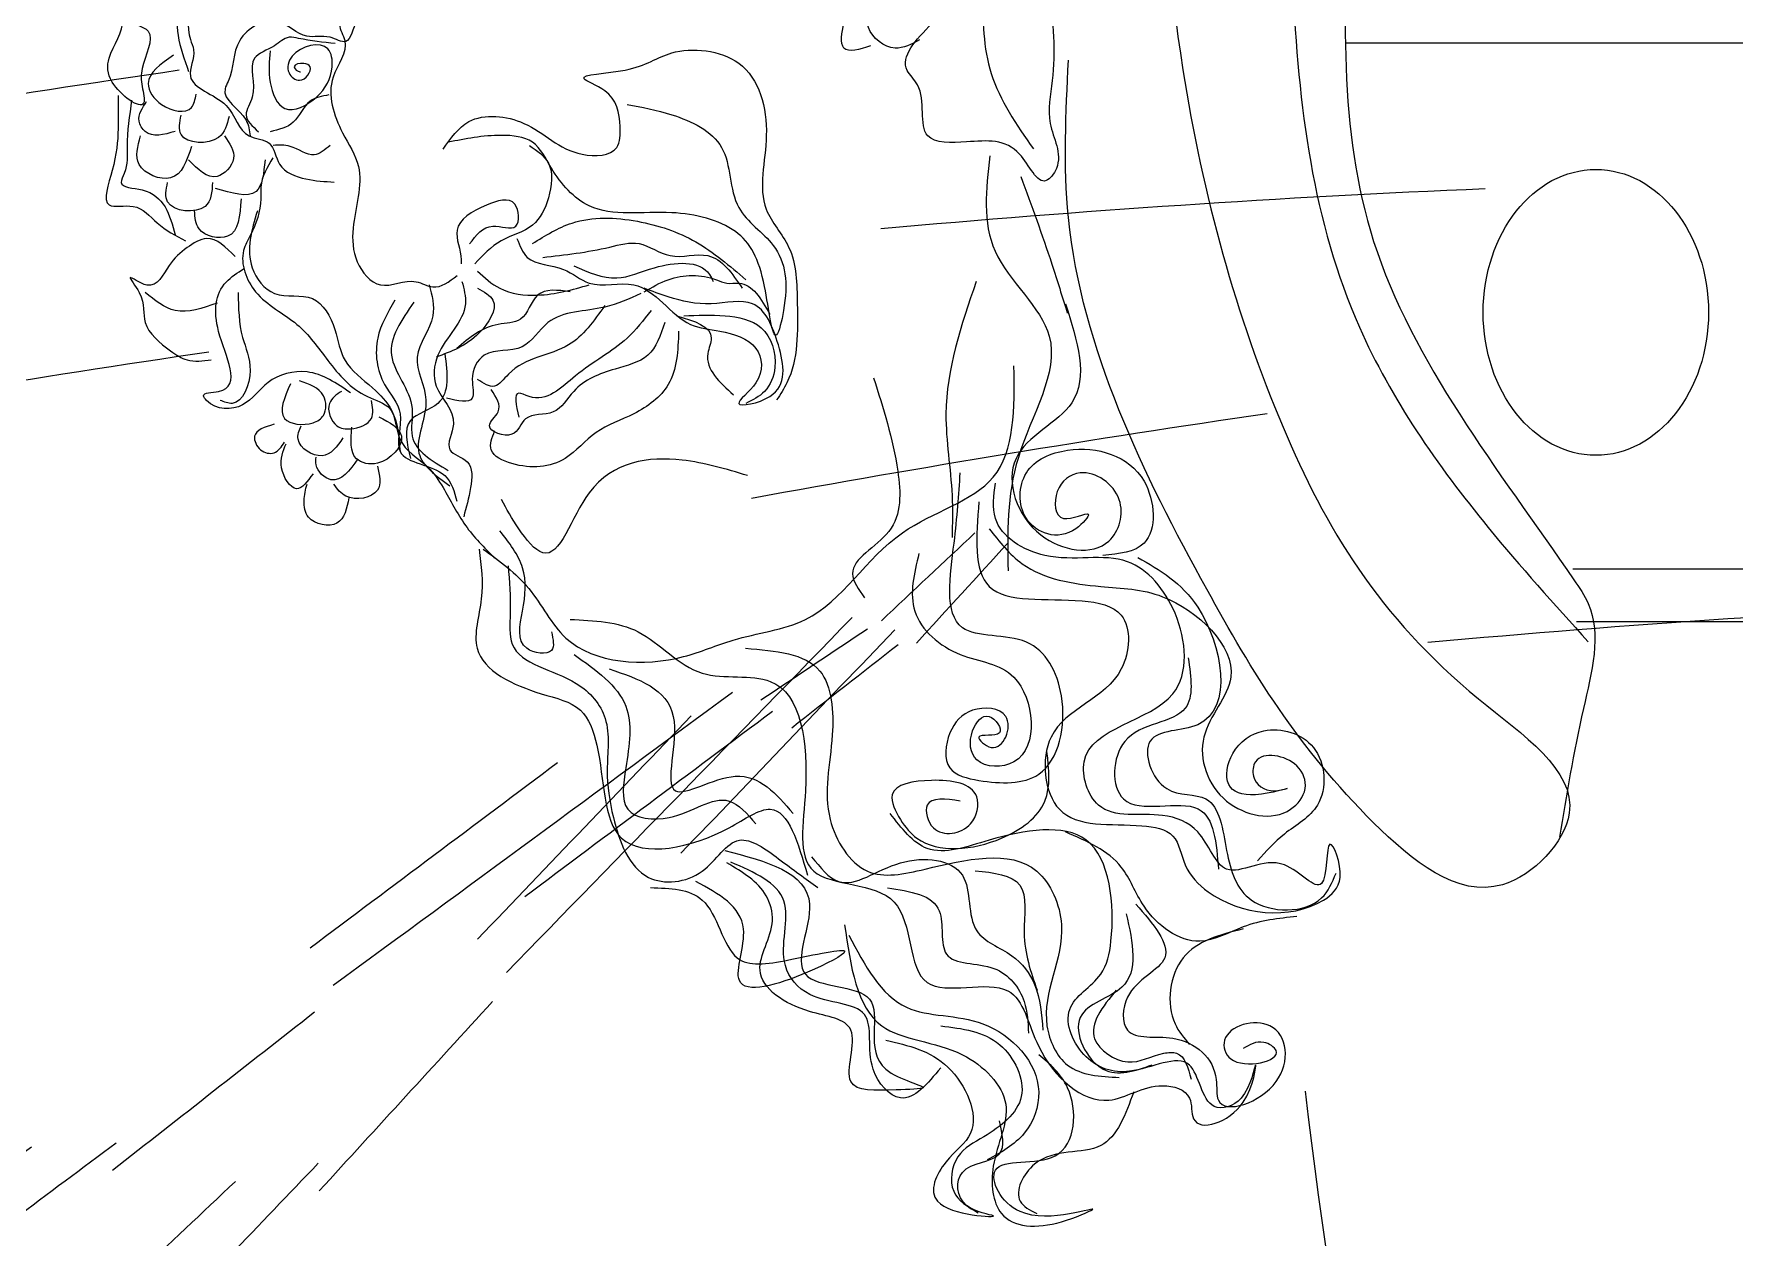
# Model space of a CAD drawing. Extents: x 3172 to 33391, y 13916 to 34175.
# Drawn here: x 26815.2 to 27154.7, y 25473.8 to 25714.1 of the extents above; entities that cross this region are included whole.
import ezdxf

# ---------------------------------------------------------------- set-up
doc = ezdxf.new("R2010")
doc.units = 0
doc.layers.get('0').update_dxf_attribs({"linetype": 'CONTINUOUS'})

# ---------------------------------------------------------------- blocks, each defined once
blk = doc.blocks.new('A$C32E301E7')
at = {"color": 4}
for points in [[(614.67, 2326.11), (579.45, 2347.23), (543.52, 2367.33), (506.79, 2386.32)], [(492.57, 2257.72), (457.35, 2278.85), (421.42, 2298.95), (384.69, 2317.94)], [(840.35, 2247.06), (811.01, 2269.42), (781.29, 2291.2), (751.07, 2312.22)], [(623.55, 2241.96), (594.21, 2264.32), (564.49, 2286.1), (534.26, 2307.12)], [(819.65, 2172.45), (790.32, 2194.81), (760.59, 2216.59), (730.37, 2237.62)]]:
    blk.add_open_spline(points, degree=3, dxfattribs=at)
blk = doc.blocks.new('A$C1E5E7F32')
at = {"rotation": 38.48379099373999}
blk.add_blockref('A$C32E301E7', (-1546.99, -1286.46), dxfattribs=at)
blk = doc.blocks.new('A$C5C8C3E81')
at = {"color": 4}
for points in [[(1757.5, 275.83), (1742.54, 300.46), (1727.55, 325.06), (1712.53, 349.64)], [(1748.37, 252.21), (1732.36, 274.74), (1716.35, 297.26), (1700.34, 319.79)], [(1786.39, 187.86), (1769.39, 210.31), (1752.38, 232.75), (1735.38, 255.2)], [(1876.7, 102.47), (1857.27, 129.77), (1837.85, 157.07), (1818.42, 184.38)], [(1888.14, 49.12), (1857.72, 92.99), (1827.32, 136.87), (1796.94, 180.79)], [(1873.47, 39.51), (1854.04, 66.82), (1834.62, 94.12), (1815.2, 121.43)], [(1901.39, 7.25), (1894.43, 18.8), (1887.47, 30.34), (1880.5, 41.89)], [(1889.62, 0), (1880.65, 11.83), (1871.68, 23.65), (1862.72, 35.48)]]:
    blk.add_open_spline(points, degree=3, dxfattribs=at)
blk = doc.blocks.new('A$C5F8D38F5')
blk.add_blockref('A$C5C8C3E81', (0, 0))
blk = doc.blocks.new('A$C7D4C0E95')
at = {"xscale": 0.7, "zscale": 0.7, "rotation": 347.9128368041152}
blk.add_blockref('A$C5F8D38F5', (-455.99, 276.98), dxfattribs=at)
blk = doc.blocks.new('A$C351D478B')
at = {"rotation": 86.79571953716956}
blk.add_blockref('A$C7D4C0E95', (2622.77, -134.5), dxfattribs=at)

msp = doc.modelspace()

# ---------------------------------------------------------------- linework, layer by layer
at = {"color": 7}
for p, q in [((27391.07399, 25712.28332), (27076.91606, 25712.28332)), ((27436.57119, 25607.28332), (27122.30869, 25607.28332)), ((27446.25146, 25596.78332), (27123.05273, 25596.78332))]:
    msp.add_line(p, q, dxfattribs=at)
msp.add_ellipse((27126.89418, 25658.55176), major_axis=(0, 28.52456), ratio=0.788234916, dxfattribs=at)
msp.add_ellipse((27594.09335, 25659.78332), major_axis=(0, 846.432), ratio=0.631403545, start_param=1.756919457, end_param=2.544548258, dxfattribs=at)
for points, knots in [([(27106.34846, 25871.45352), (27105.53229, 25864.339), (27103.22653, 25844.23969), (27127.31209, 25810.27009), (27080.33059, 25794.17493), (27077.29878, 25737.02513), (27074.36683, 25668.67427), (27108.59641, 25625.64002), (27128.66085, 25596.2184), (27123.4926, 25577.29676), (27121.03515, 25562.2163), (27119.67142, 25553.84757)], [0, 0, 0, 0, 0.0433949787, 0.1225958144, 0.1713113597, 0.2787145591, 0.4224171113, 0.578089436, 0.5890931272, 0.6306442919, 0.6824536542, 0.6824536542, 0.6824536542, 0.6824536542]), ([(27067.33122, 25851.48428), (27061.02208, 25838.67955), (27039.05202, 25794.0902), (27038.79951, 25716.80453), (27061.2424, 25635.62124), (27087.93438, 25590.14085), (27129.99261, 25562.63836), (27105.36924, 25536.51431), (27071.91057, 25564.29491), (27045.76085, 25607.68207), (27019.3145, 25661.34653), (27021.13547, 25698.34248), (27021.65251, 25708.84688)], [0, 0, 0, 0, 0.084493297, 0.294227425, 0.441183274, 0.573693018, 0.631463876, 0.670190231, 0.726764396, 0.840405963, 0.997428383, 1.05969074, 1.05969074, 1.05969074, 1.05969074]), ([(27108.25174, 25848.63153), (27110.60338, 25841.24595), (27115.50657, 25825.847), (27094.19032, 25809.84907), (27065.98625, 25782.92484), (27064.70141, 25722.31258), (27072.38384, 25660.86994), (27101.24125, 25619.47946), (27118.61082, 25600.30794), (27125.38126, 25592.83512)], [0, 0, 0, 0, 0.0418929641, 0.087346904, 0.1394136931, 0.2752748108, 0.4136680268, 0.5078937491, 0.5680825156, 0.5680825156, 0.5680825156, 0.5680825156]), ([(26900.79528, 25787.86606), (26898.33178, 25785.11896), (26892.06035, 25778.12557), (26877.39842, 25771.54916), (26863.1787, 25766.2225), (26851.5252, 25756.89721), (26853.00293, 25746.33663), (26846.23884, 25738.1141), (26851.44438, 25727.82468), (26841.70117, 25719.13607), (26844.38174, 25711.45311), (26846.07612, 25706.59671)], [0, 0, 0, 0, 0.0218062461, 0.0555130286, 0.0929266455, 0.1151558807, 0.1356238813, 0.1499520357, 0.1736725012, 0.1896381259, 0.2170689896, 0.2170689896, 0.2170689896, 0.2170689896]), ([(26844.28204, 25734.68244), (26843.84724, 25733.01294), (26843.2062, 25730.55153), (26847.15281, 25725.84758), (26840.29648, 25728.67077), (26836.34122, 25725.88565), (26839.90245, 25721.14851), (26833.23113, 25723.94794), (26832.19146, 25716.16558), (26840.66745, 25715.48651), (26836.45737, 25708.18067), (26836.61477, 25703.9695), (26838.2318, 25697.61907), (26829.84304, 25703.75243), (26829.74431, 25710.40417), (26834.28805, 25715.91117), (26831.32405, 25721.08671), (26832.93382, 25725.05533), (26836.16873, 25725.10127), (26836.39361, 25728.53755), (26837.57813, 25730.31182), (26838.30181, 25731.39581)], [0, 0, 0, 0, 0.0100780408, 0.0148584563, 0.0267240015, 0.0321919838, 0.0389515985, 0.0460709256, 0.0558485024, 0.0665414578, 0.0815509037, 0.0886648145, 0.0952128346, 0.110182974, 0.1197421147, 0.1360542475, 0.145123007, 0.1525523942, 0.1563043234, 0.1613699074, 0.169324713, 0.169324713, 0.169324713, 0.169324713]), ([(26856.2819, 25734.79483), (26858.01724, 25732.82879), (26861.526, 25728.85359), (26868.37809, 25720.85095), (26862.37011, 25717.89923), (26857.72453, 25721.80166), (26854.72694, 25725.20626), (26850.50989, 25726.245), (26849.85233, 25722.52401), (26845.91625, 25719.90392), (26845.61493, 25714.54482), (26847.72476, 25710.04766), (26844.32429, 25703.61928), (26854.87942, 25701.49292), (26856.23541, 25693.19007), (26863.09224, 25693.11547), (26863.63591, 25686.99487), (26869.45914, 25684.88344), (26873.2778, 25684.66205), (26875.13644, 25684.55429)], [0, 0, 0, 0, 0.01766668, 0.0357209177, 0.0394381688, 0.0528216759, 0.0652881951, 0.0686393523, 0.0749807006, 0.0820560738, 0.0966880341, 0.1010246733, 0.1114829882, 0.129785481, 0.1449086025, 0.1533243934, 0.1626132806, 0.1745211986, 0.1858131039, 0.1858131039, 0.1858131039, 0.1858131039]), ([(27018.01486, 25722.29886), (27018.55814, 25716.47153), (27019.36696, 25707.79582), (27016.8075, 25696.03157), (27021.1447, 25689.30127), (27016.03244, 25682.55679), (27011.58555, 25693.52043), (27002.90375, 25692.55557), (26990.54426, 25692.08566), (26993.81646, 25702.48847), (26987.02653, 25708.50648), (26991.22632, 25712.89528), (26994.38021, 25716.1911)], [0, 0, 0, 0, 0.0347493085, 0.0517345614, 0.0696732052, 0.0759851092, 0.0908439178, 0.1124170838, 0.1279689804, 0.1485671941, 0.1555188437, 0.1764811159, 0.1764811159, 0.1764811159, 0.1764811159]), ([(27004.43441, 25722.4372), (27004.53486, 25716.86509), (27004.74127, 25705.41487), (27011.29748, 25696.00411), (27014.66319, 25691.17297)], [0, 0, 0, 0, 0.03240753616, 0.06659480478, 0.06659480478, 0.06659480478, 0.06659480478]), ([(26878.90735, 25720.35067), (26877.48026, 25718.93959), (26875.13969, 25716.62527), (26878.66478, 25711.38072), (26872.8028, 25704.51196), (26875.85813, 25695.30313), (26881.77905, 25686.44809), (26878.47708, 25677.16294), (26878.90615, 25668.68207), (26884.21146, 25662.17545), (26890.37683, 25665.88941), (26895.43341, 25662.64605), (26898.0617, 25664.69019), (26899.64735, 25665.92343)], [0, 0, 0, 0, 0.0102605122, 0.0168282477, 0.0320675392, 0.0543966139, 0.0690775323, 0.0936710571, 0.1070657957, 0.1199933232, 0.1341807473, 0.1411480856, 0.1517439897, 0.1517439897, 0.1517439897, 0.1517439897]), ([(26982.15539, 25711.71208), (26979.94238, 25711.02903), (26975.69414, 25709.7178), (26976.5656, 25715.65421), (26977.38882, 25717.86956), (26977.67296, 25718.63421)], [0, 0, 0, 0, 0.01054175935, 0.02023661722, 0.02534664686, 0.02534664686, 0.02534664686, 0.02534664686]), ([(26884.77321, 25717.62931), (26882.79734, 25717.78157), (26879.05295, 25718.07009), (26878.36819, 25711.25167), (26873.74653, 25714.24219), (26868.90196, 25712.63082), (26863.70429, 25718.71139), (26854.39317, 25713.33073), (26855.27784, 25706.7617), (26852.09765, 25701.32932), (26857.74895, 25698.42755), (26858.2316, 25694.8436), (26858.37685, 25693.76506)], [0, 0, 0, 0, 0.0101898248, 0.0193103284, 0.025762855, 0.0349169002, 0.0479272805, 0.0646549031, 0.081486432, 0.0846500006, 0.0996291111, 0.1060773787, 0.1060773787, 0.1060773787, 0.1060773787]), ([(26991.93525, 25712.93363), (26990.33532, 25712.06212), (26986.66129, 25710.06081), (26981.78408, 25713.81879), (26981.42543, 25716.72391), (26981.34041, 25717.41265)], [0, 0, 0, 0, 0.01022627483, 0.02348323316, 0.0276028777, 0.0276028777, 0.0276028777, 0.0276028777]), ([(26875.34593, 25712.18659), (26872.93799, 25712.44616), (26869.91332, 25712.77221), (26865.55728, 25713.79293), (26863.041, 25711.21457), (26857.01625, 25709.47938), (26860.32828, 25702.6072), (26856.47089, 25697.72837), (26858.81818, 25695.67987), (26860.0528, 25694.6024)], [0, 0, 0, 0, 0.01469574091, 0.01845970933, 0.02516083909, 0.03449971216, 0.04989007209, 0.05737850433, 0.06568774726, 0.06568774726, 0.06568774726, 0.06568774726]), ([(26862.35725, 25710.72124), (26862.15561, 25708.71367), (26861.76135, 25704.78833), (26864.72547, 25697.20298), (26872.41253, 25701.29111), (26875.12187, 25706.18186), (26874.30995, 25713.2092), (26866.6722, 25711.39306), (26865.34925, 25706.43097), (26868.07899, 25704.32428), (26869.98979, 25705.65681), (26870.74054, 25707.69612), (26868.96664, 25708.43209), (26866.60965, 25708.0088), (26867.67238, 25706.69653), (26868.22028, 25706.57977), (26868.4326, 25706.53453)], [0, 0, 0, 0, 0.0124604501, 0.0243636266, 0.0376441953, 0.0512073569, 0.0584613956, 0.0728899532, 0.0796515108, 0.0847240754, 0.0886446116, 0.0920698122, 0.0948577458, 0.0988007871, 0.1008780974, 0.1021924507, 0.1021924507, 0.1021924507, 0.1021924507]), ([(26843.08599, 25709.88334), (26840.55321, 25708.14641), (26836.3672, 25705.27574), (26840.33231, 25699.15434), (26846.85084, 25697.84805), (26847.39634, 25701.07933), (26847.57118, 25702.11495)], [0, 0, 0, 0, 0.01511927536, 0.02498806579, 0.03691271105, 0.04253718353, 0.04253718353, 0.04253718353, 0.04253718353]), ([(26896.8561, 25691.12898), (26898.36565, 25693.29629), (26902.07972, 25698.6287), (26914.85006, 25697.22274), (26921.3052, 25689.28358), (26932.16633, 25689.8471), (26932.32895, 25697.04494), (26931.2936, 25702.56943), (26921.38513, 25706.06324), (26935.74357, 25706.26476), (26942.36022, 25711.87283), (26958.72111, 25710.33083), (26962.90007, 25693.8689), (26958.69459, 25680.46403), (26967.43285, 25671.16674), (26967.50314, 25658.77738), (26967.83211, 25647.79384), (26964.15662, 25642.19826), (26963.41815, 25641.074)], [0, 0, 0, 0, 0.0149242066, 0.0367191614, 0.0629041848, 0.0767886267, 0.0850643062, 0.1006078611, 0.1100634593, 0.1267519766, 0.1463508859, 0.1732124279, 0.2037884862, 0.2330389229, 0.2504251802, 0.2731297808, 0.3046864104, 0.3126209331, 0.3126209331, 0.3126209331, 0.3126209331]), ([(26832.02256, 25701.81616), (26832.05088, 25699.56806), (26832.11559, 25694.42965), (26831.56251, 25688.23591), (26828.03789, 25678.5616), (26835.97668, 25680.70834), (26839.79795, 25675.81934), (26843.4948, 25673.87642), (26845.47809, 25672.83408)], [0, 0, 0, 0, 0.01304217611, 0.02981008369, 0.04349661379, 0.05300754383, 0.06452409427, 0.07785345107, 0.07785345107, 0.07785345107, 0.07785345107]), ([(26874.08896, 25701.92915), (26872.70961, 25701.68379), (26869.46899, 25701.10737), (26867.60751, 25695.82334), (26864.06346, 25694.99918), (26862.35725, 25694.6024)], [0, 0, 0, 0, 0.00788608259, 0.01852734518, 0.02840650034, 0.02840650034, 0.02840650034, 0.02840650034]), ([(26834.71367, 25700.91981), (26834.26553, 25697.80632), (26833.55679, 25692.88233), (26834.01971, 25687.54661), (26831.71346, 25683.37497), (26840.83851, 25683.50046), (26842.32386, 25677.97595), (26843.38501, 25674.02922)], [0, 0, 0, 0, 0.01846359318, 0.0292002293, 0.03294987762, 0.04176881954, 0.06382909809, 0.06382909809, 0.06382909809, 0.06382909809]), ([(26843.38501, 25694.64534), (26841.1386, 25694.02064), (26837.98716, 25693.14425), (26835.50708, 25697.35126), (26836.85198, 25699.35313), (26837.70378, 25700.62102)], [0, 0, 0, 0, 0.01186554524, 0.01664595608, 0.02490387793, 0.02490387793, 0.02490387793, 0.02490387793]), ([(26933.56816, 25700.04288), (26936.5077, 25699.49671), (26943.26588, 25698.24103), (26954.89082, 25692.71669), (26953.48384, 25679.02761), (26964.96906, 25671.86889), (26965.8939, 25662.78093), (26962.7873, 25650.10979), (26961.20631, 25666.81597), (26956.42134, 25675.86508), (26941.28939, 25679.6955), (26926.93863, 25676.8204), (26918.8991, 25685.83838), (26915.40259, 25693.40001), (26906.79737, 25694.27276), (26901.32645, 25693.1847), (26897.88541, 25692.50035)], [0, 0, 0, 0, 0.0181642635, 0.0417607507, 0.0665233841, 0.0867554213, 0.1129253682, 0.1228304216, 0.1424642903, 0.1671172478, 0.193393328, 0.2261829345, 0.2473551751, 0.2600117939, 0.2725639494, 0.2938422148, 0.2938422148, 0.2938422148, 0.2938422148]), ([(26854.14943, 25697.63318), (26853.74424, 25696.01529), (26852.6894, 25691.8035), (26843.45441, 25692.24332), (26844.29442, 25696.48472), (26844.58105, 25697.93196)], [0, 0, 0, 0, 0.00928060573, 0.0241598615, 0.03186660046, 0.03186660046, 0.03186660046, 0.03186660046]), ([(26846.67414, 25691.65749), (26845.7228, 25688.81793), (26843.90993, 25683.40682), (26834.62923, 25687.22834), (26835.92099, 25691.7123), (26836.50774, 25693.74898)], [0, 0, 0, 0, 0.0149657642, 0.02851895904, 0.03979826972, 0.03979826972, 0.03979826972, 0.03979826972]), ([(26853.2524, 25693.74898), (26854.27684, 25692.28553), (26856.33378, 25689.34708), (26851.13401, 25683.80099), (26847.92118, 25687.08341), (26846.07612, 25688.96843)], [0, 0, 0, 0, 0.00957840292, 0.01923226901, 0.03225488836, 0.03225488836, 0.03225488836, 0.03225488836]), ([(26874.29846, 25691.88104), (26873.27079, 25690.99485), (26870.81235, 25688.87487), (26866.94158, 25692.07362), (26864.10991, 25691.93576), (26862.98573, 25691.88104)], [0, 0, 0, 0, 0.0072696905, 0.01739094873, 0.02405454213, 0.02405454213, 0.02405454213, 0.02405454213]), ([(26914.1025, 25691.88104), (26915.60836, 25690.82269), (26919.12053, 25688.35428), (26918.28524, 25681.43146), (26915.22269, 25675.03158), (26908.02186, 25673.43295), (26904.8092, 25669.95748), (26903.20876, 25668.22612)], [0, 0, 0, 0, 0.01028768201, 0.02399417824, 0.03646392088, 0.05040361236, 0.06424133102, 0.06424133102, 0.06424133102, 0.06424133102]), ([(26861.32572, 25688.96843), (26861.07836, 25686.37436), (26860.52417, 25680.56235), (26854.68906, 25682.31895), (26851.45833, 25683.29153)], [0, 0, 0, 0, 0.01294826126, 0.02901056695, 0.02901056695, 0.02901056695, 0.02901056695]), ([(26862.88887, 25689.41476), (26861.77114, 25687.53205), (26860.22788, 25684.93257), (26860.73127, 25679.45763), (26859.18672, 25675.16379), (26855.8709, 25669.45159), (26859.07495, 25661.04549), (26868.02872, 25657.06489), (26874.00663, 25648.53973), (26879.46136, 25642.01737), (26887.60036, 25639.93287), (26887.22849, 25631.9491), (26893.5674, 25628.6512), (26897.60845, 25622.63232), (26900.9108, 25615.76315), (26905.07123, 25611.60789), (26907.1492, 25609.5325)], [0, 0, 0, 0, 0.0125074877, 0.017269184, 0.0321267668, 0.0388272199, 0.0558343059, 0.0766665856, 0.0954872394, 0.1166820764, 0.1267316668, 0.1396393475, 0.1550373421, 0.1652437777, 0.1826300351, 0.1999787594, 0.1999787594, 0.1999787594, 0.1999787594]), ([(27005.99259, 25689.76526), (27005.21308, 25683.1218), (27003.61053, 25669.46382), (27024.28468, 25653.37927), (27009.15343, 25630.21716), (27009.45209, 25614.48453), (27009.59445, 25606.98554)], [0, 0, 0, 0, 0.0378010404, 0.0777135, 0.127201366, 0.172273709, 0.172273709, 0.172273709, 0.172273709]), ([(26850.86031, 25684.48667), (26850.74023, 25682.60334), (26850.43966, 25677.88919), (26840.73295, 25678.84959), (26841.59617, 25683.05533), (26841.88995, 25684.48667)], [0, 0, 0, 0, 0.00993824977, 0.02487643814, 0.03258317711, 0.03258317711, 0.03258317711, 0.03258317711]), ([(27012.1672, 25685.65198), (27014.28851, 25679.84594), (27017.58206, 25670.83145), (27020.41929, 25661.6643), (27021.42912, 25658.40151)], [0, 0, 0, 0, 0.0367854246, 0.0571133348, 0.0571133348, 0.0571133348, 0.0571133348]), ([(26856.54153, 25681.20004), (26856.3365, 25677.91651), (26855.97977, 25672.20356), (26847.56169, 25674.09819), (26847.35283, 25677.49713), (26847.27216, 25678.80977)], [0, 0, 0, 0, 0.01575315432, 0.02740862908, 0.03474180905, 0.03474180905, 0.03474180905, 0.03474180905]), ([(26902.16128, 25672.20349), (26903.44797, 25673.93161), (26905.75309, 25677.02755), (26912.44801, 25674.01089), (26911.83425, 25682.18785), (26904.46306, 25679.8348), (26898.03493, 25675.99964), (26900.54197, 25670.74843), (26900.49157, 25668.50418), (26900.48532, 25668.22612)], [0, 0, 0, 0, 0.01155338284, 0.02069801012, 0.02943022066, 0.04066084862, 0.05598486493, 0.06773286765, 0.06939426243, 0.06939426243, 0.06939426243, 0.06939426243]), ([(26859.80094, 25678.78665), (26858.66227, 25674.965), (26856.84127, 25668.85334), (26862.92025, 25660.72769), (26871.56574, 25663.02464), (26875.60281, 25655.45757), (26876.63884, 25648.15504), (26882.46941, 25644.05694), (26887.67101, 25638.61926), (26888.05309, 25633.69448), (26888.27852, 25630.78873)], [0, 0, 0, 0, 0.0225407183, 0.0360475589, 0.0511626892, 0.0662704686, 0.0791781544, 0.0945761489, 0.1061639433, 0.1228408238, 0.1228408238, 0.1228408238, 0.1228408238]), ([(26914.69747, 25672.27265), (26917.25038, 25673.87738), (26923.54466, 25677.83392), (26935.59896, 25677.36592), (26947.73261, 25673.29835), (26954.06255, 25667.82327), (26957.24229, 25665.07296)], [0, 0, 0, 0, 0.01765758607, 0.04353543175, 0.06807853551, 0.09285170598, 0.09285170598, 0.09285170598, 0.09285170598]), ([(26855.35703, 25669.67719), (26853.53755, 25671.52371), (26850.55871, 25674.54682), (26845.33354, 25671.31056), (26841.90579, 25668.23135), (26839.26375, 25662.03357), (26832.91947, 25666.93475), (26837.7521, 25661.21726), (26836.23924, 25655.90987), (26841.42729, 25651.48871), (26845.97661, 25648.49323), (26848.92129, 25648.85703), (26850.57284, 25649.06107)], [0, 0, 0, 0, 0.0133293651, 0.0218226694, 0.0318870892, 0.043659466, 0.0508271379, 0.0577420161, 0.0698337007, 0.0849529721, 0.0923854197, 0.1018778559, 0.1018778559, 0.1018778559, 0.1018778559]), ([(26911.60954, 25673.30117), (26912.15293, 25671.86011), (26913.65678, 25667.87191), (26920.78933, 25668.22833), (26926.53141, 25662.7781), (26937.38203, 25666.40403), (26943.4552, 25655.79269), (26952.66747, 25654.91517), (26960.28715, 25652.71466), (26961.10176, 25644.76151), (26952.88474, 25639.05657), (26966.08937, 25641.55608), (26964.23058, 25651.93708), (26960.03907, 25662.14508), (26949.98347, 25659.54976), (26942.90912, 25661.13653), (26938.5951, 25662.75866), (26936.99919, 25663.35875)], [0, 0, 0, 0, 0.0085249078, 0.0235930313, 0.0351640119, 0.0528768584, 0.0802532126, 0.0921417112, 0.1079735727, 0.1215784302, 0.1322074772, 0.1447596327, 0.165448833, 0.1847051426, 0.2010434001, 0.2182785482, 0.2283979087, 0.2283979087, 0.2283979087, 0.2283979087]), ([(26916.75609, 25669.52991), (26921.17034, 25670.02347), (26927.49949, 25670.73114), (26936.3704, 25673.26972), (26942.15427, 25668.51431), (26950.93947, 25671.60409), (26954.54856, 25666.30584), (26956.55608, 25663.35875)], [0, 0, 0, 0, 0.02686155249, 0.03851417517, 0.05166053348, 0.06663725883, 0.08541009988, 0.08541009988, 0.08541009988, 0.08541009988]), ([(26922.93195, 25667.8157), (26925.84269, 25666.56057), (26931.31011, 25664.203), (26939.48698, 25668.29016), (26948.79879, 25669.14589), (26950.51448, 25665.20929), (26950.72332, 25664.73012)], [0, 0, 0, 0, 0.0176725987, 0.03319550336, 0.05514911352, 0.0581917187, 0.0581917187, 0.0581917187, 0.0581917187]), ([(26878.38094, 25642.48781), (26875.63469, 25644.39054), (26870.59199, 25647.88436), (26861.59841, 25645.60365), (26857.55017, 25638.97648), (26851.18465, 25638.97383), (26848.33731, 25642.64248), (26857.82595, 25642.20491), (26850.44121, 25654.79375), (26851.61328, 25663.80972), (26855.84008, 25666.46373), (26857.1511, 25667.28691)], [0, 0, 0, 0, 0.0191022662, 0.0350759241, 0.0485219759, 0.0628712805, 0.0650092467, 0.0712028546, 0.0949158996, 0.1147027777, 0.1235995101, 0.1235995101, 0.1235995101, 0.1235995101]), ([(26900.63024, 25664.73012), (26901.02726, 25663.20649), (26902.45072, 25657.74373), (26895.44763, 25652.21714), (26894.4469, 25642.75765), (26900.81103, 25637.84952), (26896.48037, 25630.66055), (26903.02185, 25629.18888), (26902.42473, 25623.04904), (26901.47968, 25619.6056), (26900.97334, 25617.76072)], [0, 0, 0, 0, 0.0089473489, 0.0320795007, 0.0443427834, 0.0607837306, 0.0710778076, 0.0793854773, 0.0896795531, 0.1015599532, 0.1015599532, 0.1015599532, 0.1015599532]), ([(26903.71817, 25666.78717), (26905.12396, 25665.49587), (26908.44683, 25662.44361), (26916.82176, 25661.43567), (26922.6517, 25663.08915), (26926.01988, 25664.04443)], [0, 0, 0, 0, 0.01116214588, 0.02638404687, 0.04721070324, 0.04721070324, 0.04721070324, 0.04721070324]), ([(26936.99919, 25662.67306), (26938.55023, 25663.57494), (26942.87629, 25666.09039), (26949.16787, 25666.24735), (26953.48887, 25664.12927), (26958.18809, 25665.02708), (26960.35013, 25661.20982), (26962.04573, 25658.21611)], [0, 0, 0, 0, 0.01065396725, 0.02971525939, 0.03402044453, 0.03878576267, 0.05610850694, 0.05610850694, 0.05610850694, 0.05610850694]), ([(27003.23103, 25664.71863), (27000.26126, 25655.96457), (26995.50965, 25641.9581), (26998.67687, 25624.64828), (26998.48342, 25616.41868), (26998.41748, 25613.61364)], [0, 0, 0, 0, 0.0538293269, 0.086126729, 0.1028277054, 0.1028277054, 0.1028277054, 0.1028277054]), ([(26851.76888, 25660.41487), (26848.87936, 25659.37959), (26843.62078, 25657.49549), (26839.34335, 25660.95005), (26837.41632, 25662.50636)], [0, 0, 0, 0, 0.01687414529, 0.03070884685, 0.03070884685, 0.03070884685, 0.03070884685]), ([(26855.95505, 25662.50636), (26856.01938, 25659.42288), (26856.13186, 25654.03195), (26859.47308, 25647.37165), (26856.54921, 25639.36413), (26853.19717, 25640.67035), (26852.36691, 25640.99389)], [0, 0, 0, 0, 0.01787362254, 0.03124888574, 0.04610766013, 0.05099974019, 0.05099974019, 0.05099974019, 0.05099974019]), ([(26887.24921, 25660.95885), (26885.81818, 25658.53832), (26882.77105, 25653.38419), (26883.95453, 25644.55342), (26889.81546, 25638.61506), (26885.60985, 25628.35616), (26897.66739, 25628.19638), (26899.09005, 25622.78832), (26899.60093, 25620.8463)], [0, 0, 0, 0, 0.01644095211, 0.03500826804, 0.04809518074, 0.0630605176, 0.08315969583, 0.0944212512, 0.0944212512, 0.0944212512, 0.0944212512]), ([(26894.11127, 25664.04443), (26894.63905, 25661.95761), (26895.91383, 25656.91709), (26889.64721, 25649.76341), (26895.49183, 25640.58457), (26889.36968, 25630.24073), (26895.4548, 25625.90719), (26898.22851, 25623.93188)], [0, 0, 0, 0, 0.01231983272, 0.02975746207, 0.04710082107, 0.06836343168, 0.08617350218, 0.08617350218, 0.08617350218, 0.08617350218]), ([(26903.71817, 25663.35875), (26905.01547, 25662.65798), (26908.65759, 25660.69061), (26903.55051, 25652.51665), (26898.45036, 25650.70112), (26895.48369, 25649.64505)], [0, 0, 0, 0, 0.00775964213, 0.0217848182, 0.04128717115, 0.04128717115, 0.04128717115, 0.04128717115]), ([(26936.31298, 25662.33022), (26933.98845, 25661.25466), (26928.12554, 25658.5419), (26918.13465, 25659.04011), (26913.2754, 25650.04617), (26904.98237, 25651.73288), (26902.04122, 25645.96882), (26903.74715, 25640.02231), (26899.81284, 25640.90654), (26897.54231, 25641.41684)], [0, 0, 0, 0, 0.01529671953, 0.03858108598, 0.05254417837, 0.06790226538, 0.07855137155, 0.08603404266, 0.09624544986, 0.09624544986, 0.09624544986, 0.09624544986]), ([(26922.24575, 25662.67306), (26919.7436, 25662.9967), (26914.9893, 25663.61165), (26913.36308, 25656.27363), (26905.78535, 25656.58914), (26902.09439, 25653.46787), (26899.60093, 25651.35927)], [0, 0, 0, 0, 0.01300580488, 0.02471215147, 0.03379427844, 0.05270548589, 0.05270548589, 0.05270548589, 0.05270548589]), ([(26891.02334, 25660.61601), (26888.56546, 25657.03919), (26883.67708, 25649.92538), (26891.90024, 25641.61108), (26889.4451, 25631.94243), (26894.57744, 25628.94768), (26897.88541, 25627.01746)], [0, 0, 0, 0, 0.02286928293, 0.04548384567, 0.05636772848, 0.07610264362, 0.07610264362, 0.07610264362, 0.07610264362]), ([(26929.10781, 25659.93033), (26926.97518, 25656.86149), (26922.17746, 25649.95762), (26911.94632, 25649.70705), (26907.32584, 25642.80535), (26904.92605, 25644.39033), (26903.71817, 25645.18811)], [0, 0, 0, 0, 0.02119337606, 0.04767802851, 0.0549122239, 0.06224347724, 0.06224347724, 0.06224347724, 0.06224347724]), ([(26938.3716, 25658.9018), (26936.83817, 25656.96399), (26932.62105, 25651.63478), (26923.9589, 25647.34569), (26917.01033, 25639.91054), (26910.64843, 25643.46665), (26911.42076, 25640.01952), (26911.95265, 25637.64557)], [0, 0, 0, 0, 0.01446693194, 0.03978594961, 0.05989757402, 0.06420274817, 0.0737261463, 0.0737261463, 0.0737261463, 0.0737261463]), ([(26943.51815, 25657.87327), (26946.95401, 25656.83522), (26951.71718, 25655.39616), (26948.26838, 25647.93724), (26952.01467, 25644.61132), (26954.84056, 25642.10252)], [0, 0, 0, 0, 0.01623500619, 0.02250675586, 0.0417630707, 0.0417630707, 0.0417630707, 0.0417630707]), ([(26944.89056, 25657.87327), (26947.59023, 25657.99436), (26952.77968, 25658.22712), (26961.47127, 25656.53234), (26963.99176, 25648.54255), (26961.61204, 25642.52419), (26958.62175, 25641.06258), (26957.24229, 25640.38831)], [0, 0, 0, 0, 0.01633825741, 0.03140639019, 0.04797274451, 0.05833511865, 0.06720920046, 0.06720920046, 0.06720920046, 0.06720920046]), ([(27021.0784, 25660.2659), (27023.39754, 25652.90402), (27027.55866, 25639.69501), (27006.87336, 25631.3868), (27013.12968, 25612.15714), (27030.21176, 25609.23271), (27033.87654, 25622.14984), (27024.92651, 25628.38362), (27018.5197, 25623.79313), (27019.02227, 25615.24775), (27027.5751, 25619.99104), (27021.03786, 25612.19754), (27011.36349, 25615.91484), (27011.8032, 25627.86508), (27023.74889, 25632.93688), (27038.52389, 25628.68216), (27039.55733, 25611.1155), (27031.71448, 25610.3523), (27028.49457, 25610.03897)], [0, 0, 0, 0, 0.0392857822, 0.0704883506, 0.1022642036, 0.129352103, 0.146192803, 0.1650080244, 0.1766230409, 0.1875217015, 0.1974665586, 0.2050000379, 0.2250401574, 0.2430110231, 0.2616670401, 0.2943013389, 0.3188070619, 0.3358754595, 0.3358754595, 0.3358754595, 0.3358754595]), ([(26941.11643, 25656.5019), (26940.26755, 25654.00804), (26938.6032, 25649.11851), (26930.25448, 25647.18946), (26923.23864, 25644.43471), (26919.59282, 25637.49459), (26912.89728, 25638.82065), (26911.4738, 25632.72022), (26904.21748, 25635.40618), (26909.2093, 25639.02796), (26907.48252, 25641.60784), (26906.463, 25643.13105)], [0, 0, 0, 0, 0.0146078442, 0.0286404684, 0.047218414, 0.0587669091, 0.0699937967, 0.0781877611, 0.0876687284, 0.094087497, 0.1033404087, 0.1033404087, 0.1033404087, 0.1033404087]), ([(26943.86125, 25654.78769), (26943.72437, 25650.97366), (26943.47365, 25643.9877), (26935.23464, 25637.92179), (26927.09962, 25635.36408), (26921.07194, 25627.83724), (26912.77651, 25627.08219), (26905.46106, 25630.43136), (26906.63618, 25633.54398), (26907.1492, 25634.90284)], [0, 0, 0, 0, 0.021479461, 0.0393429156, 0.0560848678, 0.0720306263, 0.0932326419, 0.1030484118, 0.1106539434, 0.1106539434, 0.1106539434, 0.1106539434]), ([(26897.1992, 25650.33074), (26897.70817, 25646.40998), (26898.54535, 25639.96088), (26888.33687, 25637.7386), (26889.63728, 25632.32881), (26890.33714, 25629.41736)], [0, 0, 0, 0, 0.01991408974, 0.0327559108, 0.04772125302, 0.04772125302, 0.04772125302, 0.04772125302]), ([(26904.8917, 25611.27405), (26908.1566, 25608.91079), (26914.79044, 25604.10895), (26921.94435, 25588.63522), (26941.27856, 25587.56685), (26955.85393, 25594.19217), (26974.03695, 25596.1018), (26984.82148, 25616.34245), (27011.08871, 25622.89954), (27010.88377, 25639.40781), (27010.77816, 25647.91501)], [0, 0, 0, 0, 0.0237554897, 0.048267935, 0.095440646, 0.1161198469, 0.1458748326, 0.197384578, 0.2395770489, 0.2844384567, 0.2844384567, 0.2844384567, 0.2844384567]), ([(26866.42046, 25644.28052), (26865.20891, 25641.57038), (26862.99838, 25636.6256), (26870.09956, 25635.71725), (26873.70809, 25638.01374), (26873.48921, 25643.11464), (26870.17639, 25644.22219), (26868.21453, 25644.87808)], [0, 0, 0, 0, 0.01383997258, 0.02525167767, 0.03035393849, 0.03806067745, 0.04925222768, 0.04925222768, 0.04925222768, 0.04925222768]), ([(26982.77347, 25645.4791), (26984.69098, 25639.47236), (26987.81972, 25629.67137), (26988.67058, 25614.18344), (26976.14377, 25608.35343), (26979.78062, 25603.25429), (26980.96839, 25601.58893)], [0, 0, 0, 0, 0.0381941145, 0.06231997012, 0.08432354888, 0.09499503989, 0.09499503989, 0.09499503989, 0.09499503989]), ([(26876.58687, 25642.78659), (26875.57663, 25642.10631), (26873.15497, 25640.47557), (26874.82732, 25635.59975), (26878.98011, 25635.02456), (26883.36389, 25636.6762), (26882.80818, 25639.68754), (26882.5671, 25640.99389)], [0, 0, 0, 0, 0.00670961447, 0.01608373019, 0.0215532815, 0.03083812915, 0.03795203998, 0.03795203998, 0.03795203998, 0.03795203998]), ([(26884.06216, 25637.70726), (26886.17719, 25636.58565), (26890.85811, 25634.10334), (26884.98499, 25627.43839), (26878.03601, 25628.99934), (26878.43926, 25633.14273), (26878.67995, 25635.61577)], [0, 0, 0, 0, 0.01177237678, 0.02605431602, 0.03454847037, 0.04712440238, 0.04712440238, 0.04712440238, 0.04712440238]), ([(26863.13133, 25636.21334), (26861.30585, 25635.67061), (26858.30302, 25634.77784), (26860.07716, 25630.73786), (26863.45906, 25630.00465), (26864.62224, 25631.73311), (26865.22442, 25632.62793)], [0, 0, 0, 0, 0.00905409338, 0.01489348366, 0.02036303496, 0.02623395, 0.02623395, 0.02623395, 0.02623395]), ([(26876.88588, 25633.52428), (26875.69525, 25631.80099), (26873.25077, 25628.26293), (26866.99164, 25632.16816), (26868.14298, 25635.00236), (26868.51355, 25635.91455)], [0, 0, 0, 0, 0.010935979, 0.02245252944, 0.02791831403, 0.02791831403, 0.02791831403, 0.02791831403]), ([(26870.90564, 25626.35346), (26869.82333, 25624.82563), (26867.48865, 25621.52993), (26863.6733, 25627.75416), (26864.91824, 25630.83264), (26865.52343, 25632.32914)], [0, 0, 0, 0, 0.00881666922, 0.01901865947, 0.02866941913, 0.02866941913, 0.02866941913, 0.02866941913]), ([(26879.876, 25629.3413), (26878.21709, 25627.03227), (26875.52948, 25623.29136), (26871.26996, 25627.22145), (26871.45527, 25629.13928), (26871.50366, 25629.64008)], [0, 0, 0, 0, 0.01352492724, 0.02191195131, 0.02487608127, 0.02487608127, 0.02487608127, 0.02487608127]), ([(26883.76315, 25627.84738), (26884.16644, 25626.05801), (26885.10896, 25621.87611), (26877.7284, 25620.60903), (26875.76956, 25623.32295), (26875.09181, 25624.26196)], [0, 0, 0, 0, 0.00948521801, 0.02216770026, 0.02887731473, 0.02887731473, 0.02887731473, 0.02887731473]), ([(26957.58539, 25625.98894), (26953.32718, 25627.27715), (26942.82716, 25630.45369), (26925.17353, 25628.17712), (26919.27305, 25605.93187), (26911.55282, 25615.54583), (26909.53066, 25619.31056), (26908.52161, 25621.18914)], [0, 0, 0, 0, 0.0265834774, 0.0655504113, 0.0956284472, 0.109101692, 0.1225208039, 0.1225208039, 0.1225208039, 0.1225208039]), ([(26878.08193, 25621.57291), (26877.66225, 25619.4472), (26876.80862, 25615.12343), (26869.61389, 25616.48087), (26868.87057, 25621.02083), (26869.43176, 25623.18868), (26869.70959, 25624.26196)], [0, 0, 0, 0, 0.01113973071, 0.02265872998, 0.02941833949, 0.03604649919, 0.03604649919, 0.03604649919, 0.03604649919]), ([(26991.82572, 25610.45066), (26990.8444, 25606.44054), (26988.79947, 25598.08395), (26999.41848, 25588.93013), (27014.02713, 25588.37556), (27016.36596, 25567.45632), (27002.38264, 25567.69241), (27001.50173, 25574.5032), (27005.49567, 25579.87597), (27010.09624, 25573.14557), (27001.63892, 25575.01549), (27006.6662, 25570.52405), (27009.73304, 25573.83674), (27009.91654, 25579.50674), (27001.84724, 25580.16722), (26997.30202, 25574.97517), (26996.5185, 25566.71395), (27005.90061, 25564.48828), (27018.76353, 25564.18789), (27022.36057, 25581.3533), (27014.90116, 25595.4112), (26995.77212, 25592.32191), (26999.11771, 25612.56052), (26999.77024, 25622.158), (27000.06591, 25626.50681)], [0, 0, 0, 0, 0.0229303728, 0.0477840213, 0.0708597701, 0.1043509259, 0.1190882083, 0.1306404919, 0.1393275511, 0.1470354114, 0.155371849, 0.1617545786, 0.1687849895, 0.1769535638, 0.1902608178, 0.2029729798, 0.2168595583, 0.2293095695, 0.2531427851, 0.2854596334, 0.3108406466, 0.3368195926, 0.3704699996, 0.3983512192, 0.3983512192, 0.3983512192, 0.3983512192]), ([(27003.774, 25620.74307), (27003.23866, 25613.85814), (27002.11262, 25599.37638), (27020.7265, 25602.11539), (27034.49919, 25599.27919), (27033.38967, 25582.06873), (27015.11216, 25578.5583), (27017.6321, 25554.79571), (27032.59403, 25556.97329), (27043.46257, 25555.11214), (27044.47793, 25547.61125), (27052.92665, 25538.64011), (27068.2283, 25536.88099), (27077.44914, 25545.20682), (27072.64915, 25557.44089), (27073.82246, 25539.46865), (27063.59379, 25552.52066), (27052.46899, 25543.40447), (27048.62723, 25555.74545), (27038.99939, 25559.42591), (27027.19071, 25556.65112), (27021.2662, 25575.48788), (27046.50396, 25577.48421), (27044.76698, 25598.67599), (27033.54542, 25612.08208), (27018.41854, 25607.388), (27005.7999, 25615.251), (27006.73276, 25622.00585), (27007.07007, 25624.44833)], [0, 0, 0, 0, 0.0337396554, 0.0709679601, 0.0875191485, 0.1087574428, 0.1474764921, 0.1762528896, 0.2095986573, 0.2225231548, 0.234966627, 0.248881627, 0.2947769329, 0.3058903194, 0.3195842718, 0.3354452914, 0.3518942439, 0.3748418971, 0.3934744553, 0.4088313883, 0.4345002599, 0.4525835491, 0.4968811511, 0.528749082, 0.5565078861, 0.5892987561, 0.613816421, 0.6277029995, 0.6277029995, 0.6277029995, 0.6277029995]), ([(26918.48801, 25594.80621), (26918.81865, 25593.32104), (26919.59199, 25589.84729), (26910.93559, 25591.02041), (26913.10846, 25599.71253), (26913.75682, 25607.79879), (26910.04704, 25612.58204), (26908.18777, 25614.97932)], [0, 0, 0, 0, 0.00735171582, 0.01719542452, 0.03198947612, 0.04914348328, 0.06637868327, 0.06637868327, 0.06637868327, 0.06637868327]), ([(27005.83405, 25615.39101), (27007.8542, 25612.80782), (27013.29883, 25605.84571), (27027.10596, 25603.60745), (27042.97836, 25603.27715), (27059.55175, 25587.72153), (27045.84427, 25574.32453), (27051.11594, 25559.26774), (27064.41939, 25556.49162), (27069.73086, 25563.32196), (27067.55531, 25569.70997), (27058.88394, 25571.34249), (27058.06134, 25564.99986), (27061.47078, 25562.48001), (27067.62594, 25564.2304), (27058.31152, 25561.32007), (27052.33421, 25563.61873), (27053.98911, 25571.68173), (27061.11011, 25576.64274), (27072.80166, 25573.24254), (27073.51553, 25559.63267), (27064.6759, 25555.05067), (27061.06824, 25550.99065), (27059.39529, 25549.10793)], [0, 0, 0, 0, 0.0190765458, 0.0514141912, 0.0762763379, 0.1180213425, 0.1439847883, 0.1708565954, 0.1964082227, 0.2063817373, 0.2159436605, 0.2323746677, 0.2381508121, 0.2481269283, 0.2530993616, 0.2656040315, 0.2769890816, 0.2893505422, 0.3045524907, 0.3252316932, 0.3481620606, 0.365536175, 0.3805596406, 0.3805596406, 0.3805596406, 0.3805596406]), ([(26904.06768, 25611.27405), (26904.46841, 25608.03652), (26905.27092, 25601.55303), (26901.03347, 25588.73636), (26914.11866, 25582.6339), (26924.97578, 25580.39246), (26929.24549, 25568.52385), (26928.25331, 25548.0281), (26950.32755, 25552.38666), (26964.72676, 25563.06043), (26967.70994, 25552.70676), (26969.5772, 25546.22606)], [0, 0, 0, 0, 0.0196216137, 0.0392942481, 0.0703612979, 0.0872121342, 0.1025616146, 0.1406066496, 0.1833113391, 0.2012377635, 0.2312342679, 0.2312342679, 0.2312342679, 0.2312342679]), ([(26909.83581, 25607.98048), (26910.08212, 25604.9107), (26910.48927, 25599.83633), (26909.53844, 25588.52328), (26922.78006, 25586.85802), (26930.69677, 25577.53295), (26929.10348, 25567.28271), (26930.71518, 25556.64025), (26935.31705, 25543.71818), (26949.28718, 25545.08711), (26955.09153, 25556.05115), (26964.49728, 25548.98206), (26969.16746, 25545.56367), (26971.63725, 25543.75589)], [0, 0, 0, 0, 0.0188054952, 0.0310856019, 0.0608024149, 0.0787973715, 0.0992351628, 0.1181822731, 0.145646673, 0.1670419331, 0.1861901144, 0.2033742454, 0.2226622855, 0.2226622855, 0.2226622855, 0.2226622855]), ([(27035.49873, 25609.62727), (27039.85404, 25607.13362), (27050.80127, 25600.86572), (27055.68779, 25573.92002), (27034.66192, 25575.79403), (27039.64361, 25561.25122), (27051.55805, 25563.34847), (27052.89431, 25550.69747), (27056.57014, 25538.72481), (27071.64999, 25538.5068), (27074.2872, 25544.8105), (27075.05165, 25546.63776)], [0, 0, 0, 0, 0.0307629121, 0.0773237879, 0.0972290767, 0.1171224911, 0.1331826197, 0.1551794913, 0.1771014119, 0.2049077161, 0.2162580502, 0.2162580502, 0.2162580502, 0.2162580502]), ([(26922.1961, 25597.27638), (26926.9842, 25597.07097), (26937.03767, 25596.63967), (26946.8527, 25583.97345), (26967.62015, 25588.33926), (26970.61328, 25565.63466), (26966.13695, 25543.03657), (26991.91029, 25545.92629), (26988.36064, 25518.96734), (27011.85044, 25527.77211), (27014.62197, 25509.588), (27027.923, 25497.63244), (27038.10587, 25505.57588), (27046.70553, 25503.02145), (27045.5264, 25494.273), (27057.98611, 25498.09396), (27059.62507, 25512.67165), (27057.49933, 25500.78959), (27048.33646, 25498.34075), (27047.35273, 25513.00329), (27034.42393, 25505.38521), (27024.25376, 25508.82696), (27019.21071, 25520.30074), (27028.79547, 25525.25223), (27031.26036, 25537.42242), (27029.09009, 25558.07984), (27007.93505, 25554.40138), (26993.42922, 25548.98469), (26988.3449, 25555.60061), (26986.05758, 25558.57695)], [0, 0, 0, 0, 0.0274184287, 0.0575699128, 0.0847438911, 0.1302131472, 0.1622379622, 0.1963931218, 0.2308310964, 0.2628797844, 0.2881145025, 0.3230943316, 0.3451044981, 0.3568074637, 0.3651380519, 0.3858172527, 0.401317214, 0.4155847595, 0.4267029547, 0.4457590187, 0.4695922441, 0.487686545, 0.5075799543, 0.5261055662, 0.5397995215, 0.5810101156, 0.6194316366, 0.644172726, 0.6644053061, 0.6644053061, 0.6644053061, 0.6644053061]), ([(26923.02012, 25590.27755), (26927.36933, 25587.18777), (26935.40757, 25581.47723), (26933.64858, 25569.4521), (26931.71711, 25557.91574), (26944.04227, 25556.47273), (26952.76535, 25563.95784), (26957.54838, 25558.49334), (26959.27696, 25556.51847)], [0, 0, 0, 0, 0.0288912686, 0.0533969916, 0.06975458, 0.0864274638, 0.1110185531, 0.124935301, 0.124935301, 0.124935301, 0.124935301]), ([(26957.21691, 25591.51264), (26963.17039, 25591.02553), (26974.11436, 25590.1301), (26975.24741, 25572.20048), (26971.57397, 25559.04781), (26980.38323, 25544.60201), (26996.62336, 25548.20665), (27014.63024, 25552.7241), (27023.2099, 25533.00644), (27014.47607, 25520.30719), (27020.98757, 25506.404), (27027.97958, 25506.06475), (27031.79065, 25505.87984)], [0, 0, 0, 0, 0.0307704325, 0.0565636656, 0.0900647967, 0.1152353206, 0.1381393162, 0.1822907529, 0.2056851216, 0.2461181169, 0.2636596884, 0.2846761388, 0.2846761388, 0.2846761388, 0.2846761388]), ([(27045.54101, 25589.58728), (27046.11009, 25585.6681), (27047.45695, 25576.39252), (27030.51177, 25576.90341), (27029.91482, 25556.04344), (27050.31914, 25563.99051), (27051.17712, 25552.62053), (27051.56962, 25547.41914)], [0, 0, 0, 0, 0.0199532492, 0.0472237378, 0.0699973731, 0.0998831306, 0.1250829616, 0.1250829616, 0.1250829616, 0.1250829616]), ([(26930.02428, 25587.39568), (26935.83999, 25585.43828), (26947.07904, 25581.65554), (26938.37101, 25557.55334), (26957.0558, 25569.79704), (26963.36579, 25562.45075), (26966.69313, 25558.57695)], [0, 0, 0, 0, 0.0315466107, 0.0609648396, 0.0853515754, 0.1125566523, 0.1125566523, 0.1125566523, 0.1125566523]), ([(27000.06591, 25561.04712), (26997.14609, 25561.45668), (26992.16307, 25562.15563), (26994.36735, 25553.40445), (27002.92973, 25554.9477), (27004.64478, 25564.27781), (26995.02748, 25565.80302), (26984.64651, 25564.0645), (26987.98805, 25557.10022), (26993.73198, 25550.31937), (27007.13327, 25551.64371), (27018.56972, 25559.87599), (27017.75084, 25567.42148), (27017.37031, 25570.92783)], [0, 0, 0, 0, 0.0131813012, 0.0224954014, 0.0373004432, 0.0481990986, 0.0673340991, 0.0838852875, 0.0942185971, 0.1040581643, 0.1375748163, 0.1601778925, 0.1797995116, 0.1797995116, 0.1797995116, 0.1797995116]), ([(27067.22347, 25537.99214), (27063.61186, 25537.60934), (27056.98086, 25536.90652), (27046.68283, 25530.66133), (27036.35424, 25538.45098), (27032.56556, 25549.8674), (27025.35213, 25553.00987), (27021.0784, 25554.87168)], [0, 0, 0, 0, 0.0216433191, 0.0397376183, 0.0658145747, 0.0837517047, 0.1098286528, 0.1098286528, 0.1098286528, 0.1098286528]), ([(26953.09682, 25551.16642), (26961.32782, 25549.03001), (26975.33003, 25545.39565), (26963.30719, 25522.86602), (26987.95288, 25525.26188), (26978.68188, 25507.19679), (26996.44733, 25503.58098), (26985.26373, 25503.43561), (26975.01438, 25502.64443), (26981.42511, 25517.33183), (26968.22652, 25518.45119), (26956.72027, 25525.90507), (26963.64474, 25535.42088), (26961.18762, 25544.14322), (26956.58309, 25546.8734), (26953.50883, 25548.69624)], [0, 0, 0, 0, 0.0396791017, 0.0675003354, 0.0946719103, 0.1232046535, 0.1396536036, 0.1503121787, 0.1685911277, 0.1890125635, 0.2069389901, 0.232469901, 0.2526787428, 0.2627831663, 0.2830825202, 0.2830825202, 0.2830825202, 0.2830825202]), ([(26996.16386, 25507.83272), (26993.54235, 25504.62267), (26988.85488, 25498.88285), (26980.39119, 25508.23007), (26984.13063, 25521.05879), (26970.35313, 25520.43891), (26962.78561, 25529.36191), (26968.22823, 25542.75862), (26958.93768, 25546.8097), (26954.2507, 25548.85343)], [0, 0, 0, 0, 0.0199304046, 0.0356371296, 0.0575336664, 0.0805984605, 0.0955430813, 0.1211617394, 0.147244588, 0.147244588, 0.147244588, 0.147244588]), ([(26970.40122, 25549.93133), (26972.11614, 25547.79158), (26976.86796, 25541.86261), (26987.22221, 25550.6753), (27003.44111, 25548.94486), (27000.65406, 25534.21392), (27010.63016, 25531.06571), (27015.8883, 25524.08438), (27016.311, 25518.47264), (27016.54629, 25515.34885)], [0, 0, 0, 0, 0.0144576236, 0.0400602239, 0.0650695443, 0.0878549597, 0.1048612998, 0.1194092566, 0.1376751916, 0.1376751916, 0.1376751916, 0.1376751916]), ([(27003.05369, 25547.13228), (27006.74899, 25546.74411), (27014.2009, 25545.96133), (27011.86284, 25533.43781), (27014.13911, 25526.92496), (27015.39798, 25523.32306)], [0, 0, 0, 0, 0.01855212498, 0.03741206948, 0.0607486055, 0.0607486055, 0.0607486055, 0.0607486055]), ([(26938.26448, 25543.75589), (26942.17024, 25543.64193), (26951.04973, 25543.38287), (26953.27104, 25527.30378), (26965.12491, 25528.9839), (26981.75031, 25532.9069), (26967.47315, 25525.41305), (26952.35765, 25521.07508), (26959.82911, 25538.14404), (26951.84023, 25542.51983), (26947.32868, 25544.99097)], [0, 0, 0, 0, 0.0210164504, 0.0477794769, 0.0682327801, 0.0905452616, 0.1073751707, 0.134549149, 0.1550359284, 0.1816158935, 0.1816158935, 0.1816158935, 0.1816158935]), ([(26985.54203, 25543.68998), (26990.06681, 25543.04247), (26998.08264, 25541.89537), (26994.86861, 25527.76876), (27007.53563, 25529.40506), (27013.34593, 25522.00421), (27013.57867, 25516.85853), (27013.67552, 25514.71732)], [0, 0, 0, 0, 0.02243667533, 0.03974744602, 0.05938693707, 0.07711954812, 0.08975718684, 0.08975718684, 0.08975718684, 0.08975718684]), ([(27033.19672, 25538.52654), (27034.45946, 25532.79416), (27036.60761, 25523.04226), (27020.17382, 25519.66797), (27027.55667, 25504.62281), (27034.93696, 25507.20661), (27038.3641, 25508.40644)], [0, 0, 0, 0, 0.02907755957, 0.04946662323, 0.0718918548, 0.09133325771, 0.09133325771, 0.09133325771, 0.09133325771]), ([(27035.08672, 25540.46231), (27038.53788, 25536.53462), (27045.0484, 25529.12509), (27032.42419, 25524.53043), (27032.2104, 25512.67899), (27044.18241, 25515.45322), (27051.93928, 25508.6632), (27050.4843, 25497.59867), (27066.55211, 25503.02642), (27064.96354, 25519.12836), (27051.4998, 25515.82722), (27053.78559, 25506.80056), (27066.33387, 25509.62189), (27060.02633, 25513.732), (27057.81767, 25512.41978), (27056.51122, 25511.64358)], [0, 0, 0, 0, 0.0241256393, 0.0455125428, 0.0585822628, 0.0768612117, 0.1005595361, 0.1087689136, 0.1328099926, 0.1550010769, 0.1738727344, 0.1816227141, 0.199901663, 0.2057952125, 0.2143294058, 0.2143294058, 0.2143294058, 0.2143294058]), ([(26976.99337, 25536.34535), (26978.17013, 25528.10101), (26980.28152, 25513.30863), (26999.88241, 25513.15775), (27012.12933, 25500.88774), (27005.62011, 25489.67124), (27006.9237, 25476.17078), (27017.80807, 25475.45779), (27032.11719, 25482.04069), (27011.37017, 25474.02811), (27003.18683, 25491.17781), (27022.92304, 25486.37611), (27023.72951, 25503.69979), (27017.96071, 25508.53307), (27015.72227, 25510.4085)], [0, 0, 0, 0, 0.0426450696, 0.0765157719, 0.1025743178, 0.1275660823, 0.1466362357, 0.1705672491, 0.1837726423, 0.2123960735, 0.2314521426, 0.2558388772, 0.2832377797, 0.3006101466, 0.3006101466, 0.3006101466, 0.3006101466]), ([(27056.51122, 25535.52196), (27051.89235, 25534.35492), (27042.65073, 25532.01986), (27040.74553, 25518.46907), (27044.71018, 25513.76017), (27045.79897, 25512.46698)], [0, 0, 0, 0, 0.02632108655, 0.05266425291, 0.06263776754, 0.06263776754, 0.06263776754, 0.06263776754]), ([(26977.81739, 25534.28687), (26981.01547, 25528.25713), (26986.91569, 25517.13267), (27005.87681, 25519.25601), (27018.07892, 25506.18625), (27013.50966, 25493.82743), (27008.15995, 25490.90676), (27005.42204, 25489.41199)], [0, 0, 0, 0, 0.0366239537, 0.0675685784, 0.1024083881, 0.1197187232, 0.1378649753, 0.1378649753, 0.1378649753, 0.1378649753]), ([(27031.18719, 25523.32306), (27028.46394, 25519.9611), (27023.68672, 25514.06344), (27033.6058, 25507.2663), (27038.8499, 25510.67339), (27044.67394, 25511.1225), (27045.52385, 25507.82915), (27046.11516, 25505.53786)], [0, 0, 0, 0, 0.02115374348, 0.0371086442, 0.05175231373, 0.05687868047, 0.06860055996, 0.06860055996, 0.06860055996, 0.06860055996]), ([(26996.16386, 25516.15161), (27000.42874, 25515.66118), (27008.55849, 25514.72632), (27015.0187, 25501.32947), (27006.06867, 25494.51803), (26998.75052, 25490.83264), (26997.4258, 25482.5055), (27001.60526, 25480.04889), (27003.62785, 25478.86005)], [0, 0, 0, 0, 0.024497554, 0.046697407, 0.0684527563, 0.081437818, 0.095204192, 0.1081135321, 0.1081135321, 0.1081135321, 0.1081135321]), ([(26985.23357, 25513.29037), (26989.66755, 25512.28225), (26998.68787, 25510.23137), (27005.23074, 25495.30905), (26996.70621, 25489.78524), (26991.5221, 25478.42425), (27012.39813, 25477.73604), (26999.4481, 25479.31808), (26998.84142, 25489.20448), (27009.78421, 25488.7646), (27008.47414, 25494.63502), (27007.89409, 25497.23422)], [0, 0, 0, 0, 0.0267247384, 0.0543676617, 0.0694346227, 0.0852956371, 0.1080962047, 0.1194812548, 0.1326528407, 0.1491017908, 0.1621715107, 0.1621715107, 0.1621715107, 0.1621715107]), ([(27034.67471, 25502.99797), (27033.03946, 25498.50606), (27029.62276, 25489.12067), (27015.58068, 25492.65675), (27009.9864, 25481.45644), (27013.95579, 25479.40717), (27015.31026, 25478.70789)], [0, 0, 0, 0, 0.02494279119, 0.05211555304, 0.06789326446, 0.07606581525, 0.07606581525, 0.07606581525, 0.07606581525])]:
    msp.add_open_spline(points, degree=3, knots=knots, dxfattribs=at)

# ---------------------------------------------------------------- block references
at = {"yscale": 0.7}
for name, p, xscale, zscale, rotation in [('A$C1E5E7F32', (25367.59423, 24495.1159), -1.05, 1.05, 11.30288417721299), ('A$C351D478B', (25932.80471, 24482.20359), 0.5599999999999999, 0.5599999999999999, 32.64418901032876), ('A$C351D478B', (26151.37722, 24344.2105), 0.5599999999999999, 0.5599999999999999, 42.10057362780855)]:
    msp.add_blockref(name, p, dxfattribs=dict(at, xscale=xscale, zscale=zscale, rotation=rotation))

doc.saveas('drawing.dxf')
